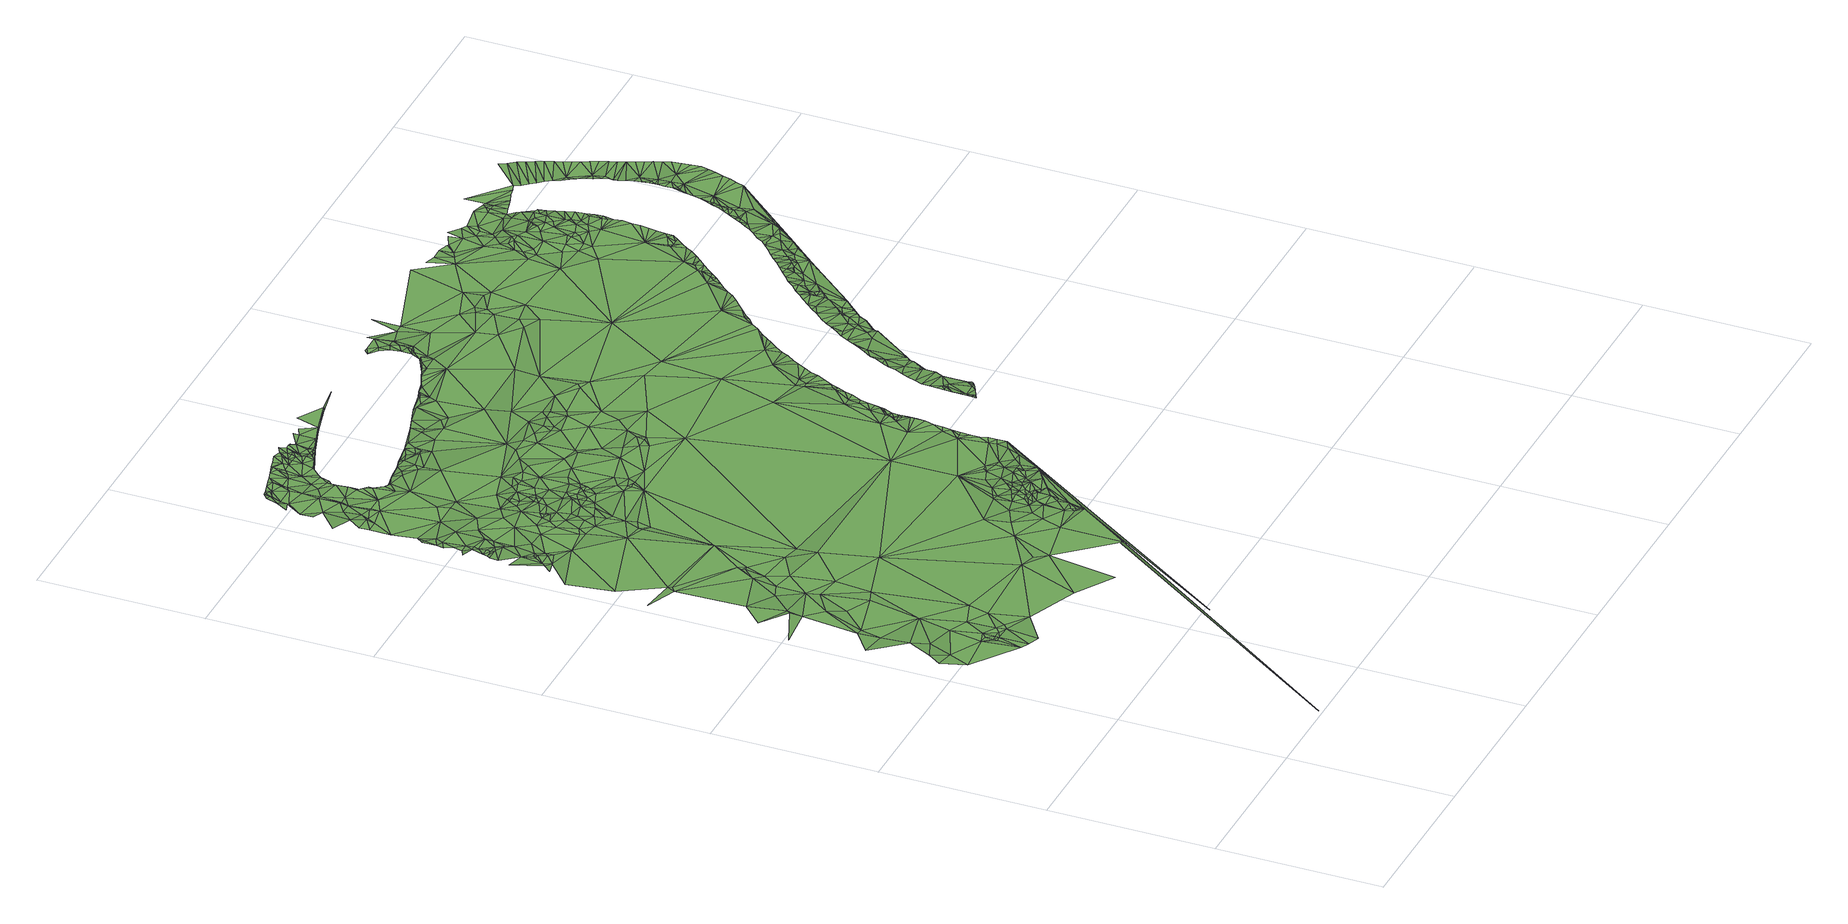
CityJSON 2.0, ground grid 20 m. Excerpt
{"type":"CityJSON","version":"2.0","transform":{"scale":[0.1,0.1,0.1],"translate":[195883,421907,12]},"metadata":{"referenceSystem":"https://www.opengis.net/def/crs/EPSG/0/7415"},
"CityObjects":{
"plantcover1":{"type":"PlantCover","attributes":{"3df_class":"Forest","bgt_fysiekvoorkomen":"groenvoorziening","bgt_status":"bestaand","identificatienamespace":"NL.IMGeo","begroeidterreindeeloptalud":"true","plus_fysiekvoorkomen":"gras- en kruidachtigen","relatievehoogteligging":0,"aantal_punten":0},"geometry":[{"type":"MultiSurface","lod":"1","boundaries":[[[0,1,2]],[[3,1,0]],[[4,0,2]],[[0,5,3]],[[6,3,5]],[[4,2,7]],[[8,9,6]],[[10,9,8]],[[11,5,0]],[[11,0,4]],[[12,4,7]],[[13,7,14]],[[15,10,8]],[[12,7,13]],[[16,4,12]],[[17,6,5]],[[18,4,16]],[[8,6,17]],[[13,16,12]],[[19,4,18]],[[18,16,20]],[[13,20,16]],[[19,11,4]],[[20,19,18]],[[21,13,14]],[[22,23,24]],[[14,25,21]],[[15,8,17]],[[13,26,20]],[[17,5,11]],[[20,26,19]],[[15,27,10]],[[13,21,26]],[[19,26,28]],[[19,29,11]],[[27,24,10]],[[26,21,28]],[[29,19,28]],[[30,22,31]],[[17,11,29]],[[28,21,32]],[[30,31,33]],[[34,21,25]],[[35,27,15]],[[22,24,31]],[[17,36,15]],[[21,34,32]],[[28,32,37]],[[37,29,28]],[[36,35,15]],[[17,29,38]],[[31,24,39]],[[32,34,37]],[[27,39,24]],[[31,40,33]],[[37,38,29]],[[41,27,35]],[[42,43,44]],[[40,31,39]],[[38,45,17]],[[41,35,36]],[[17,45,36]],[[41,39,27]],[[43,33,46]],[[33,40,46]],[[43,47,44]],[[48,40,39]],[[45,41,36]],[[46,40,48]],[[39,41,49]],[[50,51,52]],[[43,53,47]],[[45,49,41]],[[34,54,37]],[[48,39,55]],[[38,37,54]],[[46,53,43]],[[39,49,55]],[[56,46,48]],[[57,58,59]],[[56,48,55]],[[59,60,61]],[[52,44,62]],[[44,47,63]],[[50,58,51]],[[45,38,64]],[[58,60,59]],[[65,61,60]],[[66,54,34]],[[56,67,46]],[[60,68,65]],[[58,69,60]],[[70,71,72]],[[46,67,73]],[[60,74,68]],[[53,46,73]],[[72,71,75]],[[60,69,74]],[[67,56,76]],[[65,68,77]],[[64,49,45]],[[70,65,78]],[[68,74,77]],[[79,69,58]],[[80,81,75]],[[53,63,47]],[[71,70,78]],[[82,65,77]],[[73,67,76]],[[83,84,85]],[[80,75,71]],[[56,55,86]],[[76,53,73]],[[62,50,52]],[[74,82,77]],[[81,80,87]],[[69,88,74]],[[50,79,58]],[[89,84,81]],[[81,87,89]],[[55,49,90]],[[74,88,82]],[[79,88,69]],[[65,82,91]],[[76,56,86]],[[71,92,80]],[[84,93,85]],[[93,94,85]],[[65,91,78]],[[84,89,95]],[[80,92,87]],[[94,96,97]],[[50,88,79]],[[38,54,64]],[[92,71,78]],[[84,95,93]],[[92,89,87]],[[96,98,97]],[[96,94,93]],[[88,99,82]],[[100,101,98]],[[78,102,92]],[[78,91,102]],[[44,63,62]],[[53,76,63]],[[99,91,82]],[[95,89,103]],[[96,104,98]],[[89,92,103]],[[103,93,95]],[[104,100,98]],[[105,101,100]],[[92,102,106]],[[86,55,90]],[[102,91,106]],[[49,64,90]],[[104,105,100]],[[93,107,96]],[[92,106,103]],[[50,108,88]],[[63,76,86]],[[109,66,110]],[[107,104,96]],[[108,99,88]],[[93,103,107]],[[54,66,109]],[[99,111,91]],[[106,91,111]],[[103,106,112]],[[105,104,113]],[[114,108,50]],[[113,115,105]],[[86,90,116]],[[117,115,118]],[[103,112,107]],[[63,86,116]],[[119,114,50]],[[62,119,50]],[[120,117,121]],[[107,113,104]],[[108,111,99]],[[106,111,112]],[[120,121,122]],[[123,124,122]],[[121,117,118]],[[125,118,115]],[[112,126,107]],[[63,127,62]],[[54,109,128]],[[121,118,129]],[[114,130,108]],[[125,115,113]],[[119,131,114]],[[132,133,123]],[[122,121,134]],[[107,126,113]],[[135,111,108]],[[119,62,136]],[[114,131,130]],[[54,137,64]],[[135,108,130]],[[134,121,129]],[[138,123,122]],[[138,122,134]],[[111,139,112]],[[119,136,131]],[[127,63,140]],[[129,118,125]],[[127,141,62]],[[142,143,144]],[[139,126,112]],[[54,128,137]],[[134,129,145]],[[146,143,132]],[[130,147,135]],[[136,62,148]],[[131,149,130]],[[141,148,62]],[[131,136,150]],[[145,129,125]],[[132,123,151]],[[144,152,153]],[[154,111,135]],[[140,141,127]],[[149,147,130]],[[155,123,138]],[[156,138,134]],[[150,149,131]],[[143,157,144]],[[135,147,158]],[[153,152,159]],[[128,109,137]],[[160,113,126]],[[132,151,146]],[[144,157,152]],[[139,111,154]],[[156,134,145]],[[157,143,146]],[[140,161,141]],[[113,162,125]],[[163,159,152]],[[125,164,145]],[[161,148,141]],[[150,136,165]],[[155,138,156]],[[135,158,154]],[[166,163,152]],[[152,157,166]],[[164,156,145]],[[136,148,167]],[[149,150,168]],[[63,116,169]],[[123,155,151]],[[163,170,159]],[[162,113,160]],[[147,171,158]],[[172,147,149]],[[165,136,167]],[[173,126,139]],[[166,174,163]],[[150,165,168]],[[166,157,175]],[[170,163,174]],[[158,176,177]],[[147,172,171]],[[168,178,149]],[[176,158,171]],[[125,179,164]],[[154,158,177]],[[157,146,180]],[[155,156,181]],[[148,182,167]],[[174,166,175]],[[164,179,156]],[[154,173,139]],[[172,149,178]],[[176,183,177]],[[176,171,183]],[[146,151,184]],[[126,185,160]],[[170,174,175]],[[181,151,155]],[[140,63,169]],[[64,137,186]],[[173,185,126]],[[171,172,183]],[[181,156,187]],[[180,175,157]],[[146,184,180]],[[175,188,170]],[[151,181,189]],[[165,190,168]],[[167,182,191]],[[187,156,179]],[[167,191,165]],[[109,192,137]],[[109,193,192]],[[190,178,168]],[[154,194,173]],[[183,195,177]],[[196,154,177]],[[162,160,185]],[[189,181,187]],[[151,189,184]],[[197,125,162]],[[172,195,183]],[[179,125,197]],[[175,198,188]],[[154,199,194]],[[175,180,200]],[[190,165,191]],[[177,195,196]],[[178,201,172]],[[202,173,194]],[[140,169,161]],[[200,198,175]],[[199,154,196]],[[180,184,203]],[[189,204,184]],[[182,205,191]],[[188,198,206]],[[161,169,148]],[[197,162,185]],[[187,179,207]],[[200,180,203]],[[201,178,190]],[[202,208,173]],[[209,182,148]],[[210,202,194]],[[64,211,90]],[[212,195,172]],[[213,189,187]],[[210,194,199]],[[214,198,200]],[[215,185,173]],[[214,200,203]],[[116,90,211]],[[191,205,190]],[[184,216,203]],[[217,202,210]],[[198,218,206]],[[208,215,173]],[[201,212,172]],[[196,195,219]],[[204,216,184]],[[199,196,220]],[[214,218,198]],[[217,208,202]],[[213,204,189]],[[187,207,221]],[[222,207,179]],[[210,199,223]],[[197,224,179]],[[179,224,225]],[[226,190,205]],[[179,225,222]],[[203,227,214]],[[220,196,219]],[[213,187,221]],[[223,199,220]],[[190,228,201]],[[195,212,219]],[[226,228,190]],[[229,217,210]],[[205,182,209]],[[214,227,218]],[[137,230,186]],[[137,192,231]],[[229,208,217]],[[203,216,227]],[[232,233,234]],[[210,223,229]],[[221,207,235]],[[207,222,235]],[[220,236,223]],[[137,231,230]],[[236,220,219]],[[237,226,205]],[[204,238,216]],[[208,229,215]],[[221,235,239]],[[213,238,204]],[[240,235,222]],[[237,228,226]],[[222,225,240]],[[201,241,212]],[[241,201,228]],[[213,221,239]],[[227,242,218]],[[243,235,240]],[[225,243,240]],[[225,224,244]],[[223,236,229]],[[224,197,245]],[[246,237,205]],[[243,225,244]],[[247,213,239]],[[209,148,169]],[[193,248,192]],[[219,212,249]],[[250,212,241]],[[237,251,228]],[[247,238,213]],[[228,251,241]],[[244,224,245]],[[216,252,227]],[[236,219,249]],[[216,238,253]],[[227,254,242]],[[64,186,255]],[[243,244,256]],[[215,257,185]],[[247,258,238]],[[259,197,185]],[[229,260,215]],[[229,236,261]],[[250,241,251]],[[212,250,249]],[[216,253,252]],[[227,262,254]],[[246,263,237]],[[205,209,246]],[[238,258,253]],[[256,244,245]],[[251,237,263]],[[264,242,254]],[[252,262,227]],[[265,242,264]],[[236,249,261]],[[247,266,258]],[[245,197,267]],[[230,268,186]],[[248,269,233]],[[258,266,253]],[[229,261,270]],[[230,231,271]],[[250,251,272]],[[273,264,254]],[[260,229,270]],[[273,254,262]],[[274,252,253]],[[192,275,231]],[[273,262,252]],[[251,263,272]],[[276,256,245]],[[263,246,277]],[[274,253,266]],[[230,271,268]],[[278,265,264]],[[250,279,249]],[[257,215,260]],[[273,278,264]],[[280,272,263]],[[250,272,279]],[[280,263,277]],[[281,273,252]],[[185,257,259]],[[282,246,209]],[[246,282,277]],[[283,252,274]],[[245,267,276]],[[265,278,284]],[[270,261,285]],[[192,286,275]],[[287,274,266]],[[267,197,288]],[[286,192,248]],[[249,289,261]],[[270,290,260]],[[281,278,273]],[[291,272,280]],[[231,292,271]],[[291,280,277]],[[293,209,169]],[[268,294,186]],[[283,274,287]],[[295,281,252]],[[279,272,291]],[[282,209,296]],[[259,288,197]],[[290,270,285]],[[296,209,293]],[[284,278,297]],[[295,252,283]],[[261,289,285]],[[279,289,249]],[[298,256,276]],[[169,116,299]],[[260,290,257]],[[231,275,292]],[[271,300,268]],[[278,281,301]],[[302,293,169]],[[303,276,267]],[[278,301,297]],[[296,293,302]],[[277,282,304]],[[302,169,305]],[[277,304,291]],[[279,291,306]],[[271,292,300]],[[281,307,301]],[[275,286,308]],[[305,296,302]],[[309,307,281]],[[295,309,281]],[[310,282,296]],[[311,290,285]],[[312,283,287]],[[267,288,303]],[[289,279,306]],[[268,300,313]],[[314,286,248]],[[286,315,308]],[[301,316,297]],[[276,303,298]],[[315,286,314]],[[257,290,311]],[[285,289,311]],[[312,295,283]],[[268,313,294]],[[275,308,317]],[[307,316,301]],[[296,305,310]],[[318,292,275]],[[304,282,310]],[[317,314,248]],[[211,64,255]],[[317,308,315]],[[319,307,309]],[[309,295,319]],[[317,315,314]],[[305,169,320]],[[300,292,321]],[[275,322,318]],[[323,316,307]],[[303,288,324]],[[288,259,325]],[[322,275,317]],[[291,326,306]],[[292,318,321]],[[327,307,319]],[[312,328,295]],[[303,324,298]],[[300,321,329]],[[300,330,313]],[[295,331,319]],[[323,307,327]],[[304,326,291]],[[295,328,331]],[[300,329,332]],[[288,325,324]],[[326,289,306]],[[300,332,330]],[[255,186,294]],[[333,311,289]],[[334,316,323]],[[294,313,335]],[[312,336,328]],[[312,287,337]],[[310,305,320]],[[338,327,319]],[[319,331,338]],[[321,318,339]],[[323,327,338]],[[313,330,340]],[[341,322,317]],[[257,311,342]],[[318,322,339]],[[343,313,340]],[[298,324,344]],[[345,329,321]],[[313,343,335]],[[331,328,346]],[[294,335,347]],[[348,330,332]],[[345,332,329]],[[336,346,328]],[[331,349,338]],[[344,350,298]],[[340,330,348]],[[334,323,351]],[[351,323,338]],[[331,346,349]],[[339,322,341]],[[348,332,345]],[[325,259,352]],[[336,312,337]],[[321,339,353]],[[338,349,351]],[[325,354,324]],[[353,345,321]],[[299,116,211]],[[344,355,350]],[[343,340,356]],[[356,340,348]],[[333,342,311]],[[289,357,333]],[[336,358,346]],[[359,335,343]],[[341,317,360]],[[346,361,349]],[[326,357,289]],[[362,304,310]],[[335,363,347]],[[259,257,364]],[[324,354,344]],[[365,348,345]],[[349,366,351]],[[359,343,356]],[[367,356,348]],[[368,317,248]],[[369,353,339]],[[367,348,365]],[[363,335,359]],[[361,346,358]],[[358,336,337]],[[350,370,298]],[[339,341,360]],[[344,371,355]],[[372,345,353]],[[294,347,255]],[[326,304,362]],[[361,373,349]],[[365,345,372]],[[349,373,366]],[[320,362,310]],[[374,257,342]],[[369,372,353]],[[358,375,361]],[[325,352,354]],[[355,370,350]],[[369,339,360]],[[356,376,359]],[[377,356,367]],[[375,373,361]],[[344,378,371]],[[344,354,378]],[[379,366,373]],[[376,356,377]],[[358,380,375]],[[372,369,381]],[[380,358,337]],[[357,342,333]],[[359,382,363]],[[347,363,255]],[[383,367,365]],[[369,360,381]],[[383,365,372]],[[376,382,359]],[[371,384,355]],[[169,299,320]],[[377,367,383]],[[383,372,381]],[[259,364,352]],[[377,385,376]],[[368,360,317]],[[354,386,378]],[[380,387,375]],[[257,374,364]],[[326,388,357]],[[375,387,373]],[[387,380,337]],[[384,370,355]],[[376,385,382]],[[378,384,371]],[[354,352,386]],[[381,360,389]],[[388,326,362]],[[382,390,363]],[[391,377,383]],[[391,385,377]],[[378,386,392]],[[381,389,383]],[[363,393,255]],[[393,363,390]],[[386,352,392]],[[378,392,384]],[[391,394,385]],[[385,390,382]],[[395,368,248]],[[391,383,396]],[[397,373,387]],[[396,383,389]],[[398,373,397]],[[392,370,384]],[[357,399,342]],[[362,320,400]],[[391,401,394]],[[391,396,401]],[[394,402,385]],[[357,388,403]],[[392,404,370]],[[352,405,392]],[[389,360,368]],[[387,337,406]],[[402,390,385]],[[374,342,399]],[[402,394,401]],[[407,255,393]],[[390,407,393]],[[396,389,368]],[[408,388,362]],[[392,405,404]],[[357,403,399]],[[364,405,352]],[[401,396,368]],[[320,409,400]],[[388,408,403]],[[410,406,337]],[[397,387,406]],[[402,401,411]],[[408,362,412]],[[411,401,413]],[[407,414,255]],[[402,415,390]],[[364,374,416]],[[413,401,368]],[[390,415,407]],[[412,362,400]],[[402,411,417]],[[395,248,233]],[[418,370,404]],[[416,374,399]],[[419,397,406]],[[420,255,414]],[[320,299,409]],[[421,404,405]],[[417,411,413]],[[417,415,402]],[[395,413,368]],[[407,420,414]],[[422,417,413]],[[422,413,395]],[[415,423,407]],[[423,420,407]],[[424,405,364]],[[417,422,425]],[[417,425,415]],[[426,404,421]],[[425,422,395]],[[399,403,427]],[[424,421,405]],[[399,428,416]],[[403,408,429]],[[418,404,426]],[[430,412,400]],[[423,415,431]],[[431,420,423]],[[432,400,409]],[[433,408,412]],[[415,425,434]],[[364,416,435]],[[431,415,434]],[[436,425,395]],[[420,437,255]],[[438,421,424]],[[428,399,439]],[[211,255,437]],[[438,426,421]],[[432,430,400]],[[440,432,409]],[[441,406,410]],[[439,399,427]],[[427,403,429]],[[430,433,412]],[[409,299,440]],[[436,434,425]],[[428,435,416]],[[440,430,432]],[[442,406,443]],[[429,408,433]],[[444,426,438]],[[444,418,426]],[[438,424,445]],[[431,446,420]],[[428,439,447]],[[448,424,364]],[[431,434,449]],[[440,433,430]],[[439,427,450]],[[444,438,445]],[[436,395,233]],[[447,439,450]],[[441,443,406]],[[447,435,428]],[[434,436,449]],[[445,424,451]],[[452,364,435]],[[431,449,453]],[[454,418,444]],[[420,446,437]],[[427,455,450]],[[452,448,364]],[[450,456,447]],[[431,453,446]],[[429,455,427]],[[424,448,451]],[[449,436,233]],[[456,435,447]],[[457,444,445]],[[458,440,299]],[[459,429,433]],[[437,460,211]],[[457,445,451]],[[458,433,440]],[[211,460,461]],[[462,299,211]],[[453,449,233]],[[455,456,450]],[[461,463,211]],[[454,444,457]],[[453,233,464]],[[453,464,446]],[[456,465,435]],[[466,429,459]],[[464,467,446]],[[429,466,455]],[[465,452,435]],[[458,459,433]],[[446,467,468]],[[437,446,468]],[[456,455,469]],[[470,443,441]],[[471,457,451]],[[469,465,456]],[[448,471,451]],[[472,437,468]],[[473,437,472]],[[455,474,469]],[[454,457,475]],[[476,437,473]],[[477,473,472]],[[211,463,462]],[[437,476,460]],[[466,474,455]],[[477,476,473]],[[471,475,457]],[[466,459,458]],[[454,475,478]],[[479,461,460]],[[480,460,476]],[[460,480,479]],[[478,481,454]],[[479,482,461]],[[483,452,465]],[[471,484,475]],[[483,465,469]],[[463,461,485]],[[474,483,469]],[[482,486,461]],[[484,478,475]],[[486,487,461]],[[461,487,485]],[[488,478,484]],[[488,481,478]],[[482,489,486]],[[489,487,486]],[[490,458,299]],[[485,491,463]],[[466,492,474]],[[493,485,487]],[[494,488,484]],[[489,495,487]],[[494,481,488]],[[496,485,493]],[[493,487,495]],[[485,496,497]],[[498,463,491]],[[491,485,497]],[[452,499,448]],[[496,493,500]],[[500,493,495]],[[494,484,501]],[[497,496,500]],[[502,463,498]],[[448,503,471]],[[491,497,504]],[[483,474,492]],[[505,498,491]],[[481,494,506]],[[504,497,500]],[[490,299,462]],[[491,504,505]],[[507,452,483]],[[502,508,463]],[[484,471,503]],[[509,498,505]],[[510,466,458]],[[508,462,463]],[[494,501,506]],[[498,509,502]],[[505,504,511]],[[509,505,511]],[[492,466,512]],[[513,502,509]],[[513,509,511]],[[501,514,506]],[[501,484,503]],[[515,508,502]],[[516,502,513]],[[515,502,516]],[[483,492,517]],[[452,507,499]],[[514,518,506]],[[515,519,508]],[[499,503,448]],[[512,466,510]],[[520,515,516]],[[501,503,514]],[[483,517,507]],[[519,515,520]],[[521,462,508]],[[518,522,506]],[[517,492,512]],[[523,508,519]],[[519,520,524]],[[503,518,514]],[[510,458,490]],[[525,519,524]],[[517,512,507]],[[521,508,523]],[[519,525,523]],[[526,522,518]],[[521,527,462]],[[503,526,518]],[[527,490,462]],[[526,528,522]],[[525,529,523]],[[530,531,532]],[[533,530,534]],[[532,531,535]],[[534,530,532]],[[536,523,529]],[[521,523,536]],[[537,522,528]],[[537,528,526]],[[533,534,538]],[[539,533,538]],[[538,534,532]],[[536,529,540]],[[503,541,526]],[[538,532,535]],[[521,536,540]],[[527,521,542]],[[542,521,540]],[[526,541,537]],[[543,544,539]],[[538,535,545]],[[546,522,537]],[[542,547,527]],[[538,548,539]],[[542,540,549]],[[550,551,544]],[[539,548,543]],[[550,544,543]],[[512,510,552]],[[553,538,545]],[[554,551,550]],[[555,547,542]],[[556,537,541]],[[555,542,549]],[[548,550,543]],[[538,557,548]],[[553,557,538]],[[558,554,550]],[[546,537,556]],[[548,558,550]],[[490,552,510]],[[559,556,541]],[[527,560,490]],[[557,558,548]],[[561,553,545]],[[546,556,559]],[[527,547,560]],[[562,547,555]],[[546,559,563]],[[564,565,566]],[[567,557,553]],[[554,558,568]],[[569,554,568]],[[561,567,553]],[[546,563,570]],[[499,571,503]],[[562,572,547]],[[568,558,557]],[[565,564,573]],[[563,559,574]],[[567,561,575]],[[576,573,564]],[[570,563,577]],[[507,578,499]],[[579,541,503]],[[575,561,580]],[[581,582,569]],[[583,507,512]],[[568,557,567]],[[547,572,584]],[[570,577,585]],[[570,585,586]],[[563,574,577]],[[587,573,576]],[[567,575,580]],[[587,588,573]],[[584,560,547]],[[586,588,587]],[[573,589,565]],[[577,574,585]],[[586,585,590]],[[586,590,588]],[[591,582,592]],[[581,569,568]],[[585,574,590]],[[588,589,573]],[[567,580,593]],[[541,579,559]],[[590,594,588]],[[568,567,593]],[[592,595,591]],[[596,552,490]],[[590,574,597]],[[592,582,581]],[[594,589,588]],[[490,560,596]],[[598,574,559]],[[595,599,600]],[[590,597,594]],[[581,568,593]],[[583,512,552]],[[597,589,594]],[[601,560,584]],[[595,592,599]],[[602,600,599]],[[603,581,593]],[[571,579,503]],[[603,592,581]],[[598,597,574]],[[601,604,560]],[[597,605,589]],[[602,599,606]],[[606,607,602]],[[579,598,559]],[[499,578,571]],[[605,608,589]],[[609,599,592]],[[609,592,603]],[[560,604,610]],[[606,611,607]],[[606,599,612]],[[560,610,596]],[[599,609,612]],[[605,597,598]],[[613,609,603]],[[578,507,614]],[[615,611,606]],[[613,612,609]],[[606,612,616]],[[613,616,612]],[[507,583,614]],[[617,615,606]],[[598,618,605]],[[596,610,619]],[[616,617,606]],[[596,620,552]],[[621,615,617]],[[622,596,619]],[[605,618,623]],[[621,617,624]],[[579,625,598]],[[622,626,596]],[[624,617,627]],[[625,618,598]],[[628,579,571]],[[629,617,616]],[[616,613,630]],[[578,631,571]],[[596,626,632]],[[620,633,552]],[[627,617,629]],[[571,631,628]],[[596,632,620]],[[629,634,627]],[[552,635,583]],[[636,625,579]],[[628,636,579]],[[629,616,637]],[[578,614,631]],[[552,633,635]],[[630,637,616]],[[629,638,634]],[[634,639,640]],[[640,641,642]],[[639,634,638]],[[625,643,618]],[[614,644,631]],[[636,645,625]],[[636,628,646]],[[639,641,640]],[[638,629,637]],[[628,631,644]],[[641,647,642]],[[644,614,583]],[[646,645,636]],[[638,637,648]],[[630,648,637]],[[628,644,646]],[[649,647,641]],[[639,649,641]],[[648,650,638]],[[638,650,639]],[[649,651,647]],[[633,652,653]],[[654,648,630]],[[645,643,625]],[[639,650,649]],[[646,655,645]],[[654,650,648]],[[633,653,635]],[[652,656,653]],[[657,646,644]],[[658,651,649]],[[650,659,649]],[[658,660,651]],[[661,654,630]],[[653,656,662]],[[654,663,650]],[[657,655,646]],[[645,655,643]],[[649,659,658]],[[643,664,618]],[[663,659,650]],[[653,662,635]],[[665,660,658]],[[661,663,654]],[[663,666,659]],[[635,662,667]],[[659,668,658]],[[666,668,659]],[[644,583,669]],[[658,670,665]],[[671,583,635]],[[672,673,665]],[[661,666,663]],[[655,657,643]],[[670,672,665]],[[668,670,658]],[[635,667,674]],[[666,675,668]],[[661,675,666]],[[672,676,673]],[[675,677,668]],[[668,677,670]],[[678,675,661]],[[635,674,679]],[[675,678,677]],[[680,672,670]],[[681,678,661]],[[657,644,669]],[[672,682,676]],[[683,635,679]],[[680,670,677]],[[678,681,677]],[[684,676,685]],[[680,682,672]],[[686,643,657]],[[677,681,680]],[[685,676,682]],[[635,683,671]],[[684,685,687]],[[583,671,688]],[[682,689,685]],[[687,685,690]],[[691,680,681]],[[690,685,689]],[[680,691,682]],[[690,692,687]],[[689,682,691]],[[686,664,643]],[[583,693,669]],[[690,689,694]],[[690,695,692]],[[696,694,689]],[[690,694,695]],[[696,689,691]],[[697,671,683]],[[583,688,698]],[[694,696,695]],[[699,692,695]],[[691,681,700]],[[583,698,693]],[[699,701,692]],[[671,697,702]],[[661,703,681]],[[704,686,657]],[[657,669,704]],[[700,695,696]],[[705,699,695]],[[696,691,700]],[[671,702,706]],[[707,701,699]],[[700,705,695]],[[706,702,708]],[[709,671,706]],[[709,706,708]],[[699,705,710]],[[710,707,699]],[[700,710,705]],[[709,708,711]],[[671,709,712]],[[713,707,710]],[[714,715,686]],[[703,700,681]],[[711,712,709]],[[712,688,671]],[[716,714,686]],[[700,717,710]],[[713,710,718]],[[711,719,712]],[[718,720,713]],[[718,710,717]],[[716,721,714]],[[669,722,704]],[[719,723,712]],[[723,688,712]],[[724,716,686]],[[704,725,686]],[[720,718,726]],[[727,721,716]],[[723,728,688]],[[729,720,726]],[[722,669,730]],[[700,703,717]],[[718,717,731]],[[728,698,688]],[[718,732,726]],[[669,693,733]],[[727,716,724]],[[734,728,723]],[[686,725,724]],[[718,731,732]],[[727,735,721]],[[733,730,669]],[[722,736,704]],[[731,726,732]],[[737,698,728]],[[734,737,728]],[[726,738,729]],[[704,736,725]],[[717,739,731]],[[727,740,735]],[[726,731,738]],[[722,741,736]],[[729,738,742]],[[737,743,698]],[[734,743,737]],[[703,739,717]],[[727,744,740]],[[745,741,722]],[[731,739,738]],[[730,745,722]],[[727,724,744]],[[741,746,736]],[[725,736,746]],[[742,738,747]],[[698,743,748]],[[733,749,730]],[[733,693,750]],[[725,751,724]],[[739,747,738]],[[742,747,752]],[[725,753,751]],[[746,753,725]],[[698,754,693]],[[749,745,730]],[[744,755,740]],[[756,747,739]],[[698,748,757]],[[756,739,703]],[[746,741,758]],[[758,741,745]],[[747,759,752]],[[749,733,760]],[[756,759,747]],[[753,761,751]],[[746,761,753]],[[751,762,724]],[[757,763,698]],[[752,759,764]],[[754,750,693]],[[765,744,724]],[[733,750,760]],[[749,766,745]],[[703,767,756]],[[746,758,761]],[[756,767,759]],[[763,754,698]],[[751,761,762]],[[724,762,765]],[[749,760,768]],[[749,768,766]],[[759,769,764]],[[770,758,745]],[[759,767,769]],[[771,745,766]],[[703,772,767]],[[758,773,761]],[[769,774,764]],[[775,744,776]],[[770,745,771]],[[776,744,765]],[[761,773,762]],[[777,703,661]],[[757,778,763]],[[779,768,760]],[[762,780,765]],[[770,773,758]],[[769,767,781]],[[760,750,782]],[[754,763,783]],[[768,784,766]],[[762,773,780]],[[783,763,785]],[[785,763,778]],[[786,774,769]],[[767,772,781]],[[787,765,780]],[[768,779,784]],[[703,788,772]],[[789,770,771]],[[790,765,787]],[[791,771,766]],[[765,790,776]],[[782,779,760]],[[792,785,778]],[[766,784,791]],[[754,793,750]],[[754,783,794]],[[785,794,783]],[[795,770,789]],[[796,787,780]],[[797,785,792]],[[781,798,769]],[[781,772,788]],[[789,771,799]],[[795,800,770]],[[794,785,797]],[[770,801,773]],[[798,786,769]],[[782,784,779]],[[790,787,796]],[[791,799,771]],[[793,782,750]],[[795,789,800]],[[773,802,780]],[[803,797,792]],[[794,804,754]],[[800,801,770]],[[797,803,794]],[[800,789,799]],[[784,805,791]],[[798,781,788]],[[802,796,780]],[[806,807,786]],[[782,805,784]],[[786,798,806]],[[803,804,794]],[[808,773,801]],[[799,791,809]],[[804,810,754]],[[811,800,799]],[[806,812,807]],[[773,808,802]],[[811,801,800]],[[790,796,813]],[[814,754,810]],[[791,805,815]],[[754,816,793]],[[805,782,817]],[[818,809,791]],[[793,817,782]],[[798,788,819]],[[820,799,809]],[[821,754,814]],[[820,811,799]],[[818,791,815]],[[806,822,812]],[[798,819,806]],[[754,821,816]],[[801,811,823]],[[802,824,796]],[[815,805,825]],[[817,826,805]],[[820,809,818]],[[827,808,801]],[[825,805,826]],[[793,828,817]],[[820,823,811]],[[813,796,824]],[[788,829,819]],[[825,818,815]],[[808,830,802]],[[827,801,823]],[[819,829,806]],[[822,806,831]],[[793,816,832]],[[823,820,833]],[[793,834,828]],[[835,830,808]],[[836,826,817]],[[835,808,827]],[[830,824,802]],[[829,788,837]],[[838,820,818]],[[832,839,793]],[[839,834,793]],[[828,836,817]],[[825,840,818]],[[822,831,841]],[[833,820,842]],[[806,829,831]],[[826,843,825]],[[844,827,823]],[[845,823,833]],[[777,788,703]],[[846,824,830]],[[835,827,844]],[[847,777,661]],[[823,848,844]],[[824,849,813]],[[848,823,845]],[[820,838,842]],[[850,826,836]],[[851,841,852]],[[834,853,828]],[[838,818,840]],[[854,836,828]],[[845,833,842]],[[846,849,824]],[[830,855,846]],[[843,840,825]],[[839,853,834]],[[850,843,826]],[[828,853,854]],[[841,831,852]],[[848,845,842]],[[849,856,813]],[[850,836,854]],[[851,852,857]],[[829,837,831]],[[858,849,846]],[[858,846,855]],[[856,849,858]],[[852,859,857]],[[855,860,858]],[[861,857,859]],[[862,856,858]],[[852,831,863]],[[859,864,861]],[[852,863,859]],[[865,862,858]],[[837,866,831]],[[860,865,858]],[[867,861,864]],[[777,837,788]],[[864,859,863]],[[831,866,863]],[[868,867,864]],[[869,862,865]],[[870,867,871]],[[863,868,864]],[[872,862,873]],[[868,871,867]],[[871,874,870]],[[873,862,869]],[[875,871,868]],[[876,868,863]],[[870,874,877]],[[875,874,871]],[[866,876,863]],[[876,875,868]],[[874,878,877]],[[874,879,878]],[[880,872,873]],[[837,777,866]],[[881,875,876]],[[875,881,874]],[[882,878,883]],[[878,879,883]],[[874,881,879]],[[884,882,883]],[[881,883,879]],[[881,884,883]],[[876,866,777]],[[885,884,881]],[[876,777,881]],[[886,885,881]],[[887,888,889]],[[886,889,885]],[[890,888,887]],[[886,887,889]],[[891,890,887]],[[880,892,893]],[[891,887,886]],[[894,895,896]],[[897,890,898]],[[892,899,900]],[[901,881,777]],[[902,903,904]],[[894,896,905]],[[890,891,898]],[[903,897,898]],[[906,902,907]],[[904,907,902]],[[908,894,905]],[[899,909,910]],[[911,886,881]],[[886,898,891]],[[901,912,881]],[[913,904,903]],[[914,915,916]],[[917,916,918]],[[919,920,908]],[[909,921,922]],[[906,923,924]],[[925,920,919]],[[913,907,904]],[[898,913,903]],[[916,915,918]],[[924,923,926]],[[906,907,923]],[[917,920,925]],[[920,894,908]],[[921,895,927]],[[912,911,881]],[[917,918,920]],[[907,913,923]],[[893,928,880]],[[886,929,898]],[[895,894,930]],[[893,892,900]],[[929,913,898]],[[899,910,900]],[[926,931,914]],[[914,931,915]],[[910,909,922]],[[918,915,932]],[[894,920,933]],[[934,886,911]],[[931,926,923]],[[927,922,921]],[[886,935,929]],[[920,918,936]],[[927,895,930]],[[935,886,934]],[[913,937,923]],[[938,930,894]],[[939,938,894]],[[939,894,933]],[[940,913,929]],[[920,941,933]],[[931,932,915]],[[918,932,936]],[[942,941,920]],[[942,920,936]],[[931,923,943]],[[935,944,929]],[[923,945,943]],[[937,945,923]],[[940,937,913]],[[946,929,944]],[[946,947,929]],[[947,948,929]],[[929,948,940]]]}]}
},
"vertices":[
[42,417,12],[22,422,11],[32,392,11],[32,437,12],[82,397,11],[57,447,10],[47,467,12],[87,352,11],[47,502,10],[17,507,10],[42,527,12],[87,437,12],[92,382,10],[97,382,11],[97,347,11],[52,527,10],[92,387,10],[97,477,12],[92,397,10],[97,402,11],[97,387,11],[117,382,10],[52,612,12],[2,592,11],[52,597,11],[112,342,11],[107,387,10],[72,577,11],[112,392,12],[112,427,11],[22,637,10],[57,617,10],[122,387,11],[47,662,11],[147,367,12],[82,557,10],[112,542,10],[137,412,11],[142,437,12],[97,612,11],[82,642,9],[102,597,10],[7,762,11],[47,747,9],[52,757,9],[127,547,11],[102,677,11],[52,752,10],[97,647,11],[132,592,11],[77,882,11],[12,862,10],[22,807,9],[117,702,10],[242,417,11],[122,642,11],[112,667,10],[27,887,12],[47,892,9],[37,897,11],[42,902,10],[22,933,12],[127,837,9],[147,742,11],[197,567,10],[42,927,12],[212,342,11],[117,692,10],[47,912,11],[57,902,11],[27,948,11],[42,958,12],[27,958,12],[117,697,9],[52,912,12],[32,963,10],[122,692,10],[52,917,10],[52,953,12],[62,897,10],[42,963,10],[32,968,11],[57,917,10],[22,988,11],[37,983,11],[32,993,9],[157,662,10],[42,968,11],[62,907,10],[42,978,10],[177,632,12],[62,943,10],[52,963,10],[42,993,10],[32,1003,11],[42,983,11],[37,1018,11],[27,1013,11],[32,1023,9],[72,927,11],[32,1038,11],[27,1038,12],[57,953,11],[62,978,11],[42,1028,10],[37,1048,9],[62,968,10],[62,1013,11],[97,927,9],[272,397,11],[257,312,12],[97,958,10],[77,993,10],[77,1038,9],[112,887,10],[32,1078,9],[177,657,10],[32,1103,9],[47,1103,9],[117,882,9],[27,1113,12],[47,1113,11],[37,1128,13],[42,1163,11],[12,1138,14],[72,1108,9],[97,1003,11],[147,827,11],[262,412,10],[52,1113,9],[117,917,9],[122,892,10],[27,1183,12],[27,1168,13],[57,1123,9],[112,938,9],[132,877,11],[292,447,12],[52,1143,11],[112,978,9],[157,822,9],[147,832,11],[22,1198,17],[37,1203,15],[32,1213,16],[67,1118,11],[42,1203,12],[122,927,11],[157,852,10],[132,912,10],[137,892,12],[67,1178,11],[37,1223,20],[27,1223,23],[127,963,12],[67,1153,11],[67,1143,10],[42,1213,12],[127,938,10],[36,1230,21],[107,1038,10],[157,837,12],[102,1053,10],[37,1228,22],[72,1118,9],[152,887,10],[42,1223,16],[152,872,11],[142,902,12],[222,857,10],[45,1232,20],[137,933,10],[142,927,11],[127,988,9],[47,1228,19],[52,1228,16],[132,938,11],[132,943,12],[147,912,10],[92,1118,9],[67,1213,12],[72,1153,9],[157,867,12],[137,938,10],[67,1198,12],[122,1038,9],[312,492,10],[82,1153,9],[55,1235,19],[72,1178,10],[162,907,12],[167,892,11],[327,407,12],[327,332,12],[137,973,11],[152,943,10],[152,953,11],[122,1093,9],[67,1233,18],[152,958,12],[67,1223,15],[172,922,12],[142,983,11],[72,1218,12],[87,1188,9],[177,897,10],[65,1238,18],[102,1148,9],[147,988,10],[212,877,10],[147,973,11],[382,632,10],[172,933,10],[102,1173,9],[72,1223,13],[152,1003,9],[92,1198,9],[147,983,12],[74,1240,18],[162,953,11],[157,958,13],[102,1158,10],[107,1143,9],[157,968,12],[117,1108,8],[112,1133,9],[177,907,11],[87,1223,14],[177,917,10],[162,983,12],[317,462,11],[337,432,11],[463,528,7],[463,528,14],[101,4,7],[108,1147,6],[167,963,10],[182,907,12],[102,1183,9],[104,1163,6],[112,1138,9],[177,927,11],[84,1243,18],[115,1132,6],[122,1123,8],[127,1118,9],[192,902,12],[106,1179,6],[372,397,12],[182,953,10],[182,933,12],[187,922,10],[102,1213,10],[107,1193,11],[92,1238,18],[382,552,11],[127,1121,6],[187,1013,9],[107,1183,9],[172,1078,10],[172,993,10],[177,968,12],[97,1228,12],[192,917,12],[92,1243,20],[94,1246,19],[112,1194,6],[147,1113,10],[337,472,12],[227,187,19],[177,988,12],[342,447,12],[197,922,12],[102,1233,13],[112,1198,10],[362,417,11],[142,1123,9],[202,912,10],[107,1238,18],[202,938,10],[202,917,12],[112,1233,14],[217,887,12],[122,1208,10],[103,1248,19],[187,988,10],[367,407,10],[123,1207,6],[167,1103,8],[202,973,10],[187,998,12],[207,927,10],[362,442,12],[222,872,11],[352,497,12],[127,1223,10],[222,877,11],[113,1251,20],[166,1127,6],[337,857,10],[357,457,11],[117,1243,20],[227,872,12],[157,1118,8],[232,897,11],[232,872,11],[212,943,11],[122,1238,14],[367,412,12],[122,1233,14],[237,882,10],[202,993,12],[137,1213,11],[357,477,11],[372,402,12],[372,407,10],[122,1248,21],[377,417,12],[367,442,10],[132,1233,13],[257,872,10],[367,452,12],[377,432,11],[132,1243,15],[172,1108,10],[172,1098,9],[232,948,10],[132,1238,15],[137,1223,13],[367,457,10],[367,467,11],[137,1228,12],[367,462,12],[217,993,11],[132,1253,20],[362,497,10],[142,1218,12],[161,1222,6],[137,1238,15],[382,442,13],[367,477,14],[382,432,11],[227,1008,10],[367,482,13],[177,1123,9],[377,462,12],[147,1223,11],[362,502,10],[372,467,13],[142,1233,11],[172,1128,8],[142,1248,15],[207,1103,8],[382,457,13],[197,1113,9],[177,1128,8],[377,477,13],[247,963,10],[157,1223,10],[377,487,12],[397,452,12],[152,1228,12],[272,907,10],[372,507,12],[252,1033,9],[382,467,11],[147,1248,16],[382,472,13],[422,472,14],[387,457,10],[204,1134,6],[192,1128,6],[387,462,12],[157,1243,12],[242,1018,11],[157,1228,10],[382,487,13],[387,477,14],[197,1118,7],[152,1248,14],[162,1223,10],[392,457,10],[387,497,12],[397,472,14],[202,1133,7],[392,492,11],[202,1113,9],[177,1228,11],[262,953,12],[407,462,15],[397,507,10],[397,482,11],[207,1123,8],[387,522,10],[397,487,12],[427,477,14],[402,477,12],[177,1248,11],[172,1253,15],[267,1003,9],[302,897,11],[407,482,11],[407,497,14],[267,958,10],[212,1133,9],[227,1108,10],[199,1235,11],[402,527,11],[282,933,10],[307,887,10],[199,1235,6],[412,492,15],[292,912,11],[417,487,13],[407,532,10],[417,512,11],[262,1018,11],[417,497,14],[243,1144,6],[187,1253,12],[412,532,11],[237,1128,9],[422,492,11],[417,522,12],[252,1108,10],[427,497,12],[242,1143,8],[297,988,11],[282,1013,10],[317,963,10],[317,907,12],[427,522,10],[317,897,10],[327,922,10],[437,507,11],[302,1028,9],[447,507,11],[452,582,11],[247,1128,7],[292,998,11],[322,897,10],[239,1245,6],[207,1263,12],[239,1245,11],[257,1148,8],[267,1118,10],[457,547,11],[297,1008,12],[307,1083,9],[452,522,13],[302,998,10],[277,1113,8],[312,1053,11],[457,537,12],[280,1156,6],[327,993,11],[317,1013,10],[282,1153,9],[372,917,10],[342,938,11],[457,602,12],[442,637,11],[442,797,10],[447,672,11],[462,539,14],[327,1023,9],[352,963,10],[462,550,14],[461,560,13],[327,1013,11],[279,1253,6],[302,1138,9],[461,571,13],[457,582,12],[337,998,9],[292,1153,7],[461,593,14],[460,582,14],[302,1158,9],[462,615,15],[462,604,14],[306,1161,6],[463,625,16],[362,1023,9],[307,1148,8],[457,657,11],[462,637,17],[462,642,17],[307,1158,9],[464,636,16],[462,867,11],[462,667,13],[387,1003,10],[462,652,15],[312,1163,9],[466,647,15],[462,657,14],[462,662,12],[462,672,13],[392,1083,11],[468,658,13],[322,1163,9],[467,692,11],[367,1153,9],[470,668,12],[467,672,11],[331,1168,6],[392,1053,9],[467,722,11],[472,682,14],[437,948,10],[473,679,13],[402,998,10],[475,690,13],[332,1168,9],[472,707,13],[478,700,12],[392,1008,11],[342,1173,9],[477,722,11],[481,710,12],[482,777,12],[355,1178,6],[487,742,13],[485,721,13],[488,731,13],[357,1173,10],[482,787,11],[357,1178,10],[492,741,13],[529,601,16],[528,592,16],[537,597,12],[529,611,16],[532,607,16],[538,597,13],[492,747,12],[367,1183,10],[537,607,12],[529,621,16],[496,751,13],[377,1173,11],[487,777,13],[537,632,15],[531,631,15],[548,602,12],[378,1190,6],[492,787,13],[542,632,13],[501,761,13],[537,637,15],[532,640,15],[472,943,9],[552,607,13],[534,650,14],[505,771,14],[377,1188,10],[547,632,13],[542,637,12],[382,1183,9],[512,827,10],[557,607,12],[510,781,13],[382,1198,10],[365,1246,6],[367,1248,11],[362,1248,12],[562,617,11],[562,647,11],[536,660,13],[384,1202,6],[452,1128,9],[515,790,13],[375,1238,11],[392,1203,11],[562,612,12],[375,1238,6],[387,1203,10],[477,1108,9],[447,1153,9],[567,612,8],[567,657,11],[539,669,13],[522,1023,10],[520,800,13],[387,1208,11],[385,1214,6],[382,1227,6],[382,1227,12],[387,1248,12],[387,1218,12],[541,679,14],[567,672,11],[566,650,8],[392,1228,11],[545,688,14],[537,847,10],[397,1228,9],[427,1198,9],[562,692,12],[548,697,15],[526,809,12],[552,706,14],[570,669,8],[532,818,13],[417,1233,8],[567,717,12],[556,715,14],[392,1258,9],[577,687,11],[538,827,11],[561,725,14],[577,692,11],[579,690,8],[497,1098,10],[565,734,13],[582,697,11],[577,742,12],[427,1233,9],[543,836,12],[571,870,11],[570,743,14],[550,845,12],[427,1268,9],[575,752,15],[472,1183,10],[557,853,11],[580,761,14],[487,1148,10],[602,747,11],[617,747,8],[487,1118,11],[564,862,11],[577,879,11],[586,770,13],[592,922,10],[482,1168,11],[617,747,12],[612,757,11],[612,772,13],[591,779,13],[602,782,12],[596,787,14],[517,1198,9],[517,1123,11],[492,1173,10],[492,1158,11],[602,796,14],[617,752,12],[617,782,13],[622,772,11],[608,804,13],[585,886,12],[587,892,11],[632,767,12],[517,1173,11],[592,893,11],[527,1168,10],[632,797,14],[632,787,11],[614,812,13],[643,779,8],[599,900,12],[637,777,11],[537,1268,9],[621,821,14],[642,782,11],[606,907,12],[637,797,11],[602,1118,9],[642,807,13],[637,958,10],[632,827,15],[627,829,14],[613,914,13],[647,787,11],[633,837,15],[647,802,11],[652,792,11],[620,921,13],[657,822,11],[662,802,11],[657,827,12],[626,929,12],[640,845,15],[652,842,15],[567,1228,9],[647,852,15],[657,978,10],[657,837,12],[657,847,14],[667,832,11],[654,860,14],[637,1088,9],[662,842,12],[662,847,12],[667,837,12],[633,936,11],[667,998,10],[667,862,14],[682,847,10],[662,867,14],[640,943,11],[722,872,11],[607,1158,9],[672,857,11],[642,953,12],[669,875,14],[647,951,12],[647,958,12],[682,862,11],[653,958,12],[657,973,10],[676,881,14],[567,1253,11],[557,1258,9],[577,1233,10],[692,867,12],[692,877,12],[660,966,11],[684,888,14],[582,1253,11],[617,1153,10],[666,974,12],[612,1213,9],[617,1178,10],[692,887,14],[587,1238,9],[662,983,12],[692,895,14],[632,1128,11],[702,882,12],[697,882,12],[642,1113,10],[672,981,13],[592,1248,13],[617,1168,10],[667,988,10],[707,887,13],[712,882,11],[597,1248,11],[622,1158,13],[700,902,14],[679,989,13],[612,1238,13],[637,1153,16],[627,1183,15],[712,892,13],[685,997,13],[642,1128,15],[657,1103,10],[622,1198,10],[707,909,13],[622,1188,13],[687,1053,10],[607,1253,15],[717,887,11],[691,1005,12],[637,1183,16],[717,897,13],[657,1113,11],[632,1188,16],[632,1208,10],[687,1023,12],[714,915,13],[627,1228,10],[657,1133,17],[727,892,11],[657,1128,16],[727,907,13],[647,1178,16],[652,1163,17],[737,892,13],[642,1203,15],[721,921,13],[617,1258,13],[632,1248,12],[829,996,14],[697,1013,12],[667,1123,13],[637,1213,10],[732,902,11],[682,1118,11],[692,1028,10],[667,1128,16],[697,1023,9],[727,928,14],[637,1228,10],[747,902,13],[657,1168,20],[637,1243,13],[667,1153,17],[703,1021,12],[692,1108,10],[702,1033,13],[657,1173,20],[642,1233,12],[702,1023,10],[747,917,11],[667,1163,20],[662,1178,19],[667,1183,17],[667,1213,13],[709,1029,12],[711,1039,11],[682,1133,16],[747,927,14],[734,934,13],[667,1203,16],[677,1158,17],[713,1050,10],[672,1178,19],[739,942,13],[667,1248,13],[715,1060,10],[687,1143,16],[716,1082,10],[692,1123,12],[687,1148,16],[757,922,13],[682,1168,19],[716,1071,10],[745,949,14],[682,1183,19],[672,1233,13],[692,1143,14],[697,1133,12],[682,1198,16],[707,1113,14],[767,927,12],[676,1213,13],[772,938,13],[717,1093,11],[687,1178,16],[712,1108,11],[682,1204,14],[707,1128,14],[772,933,13],[701,1166,14],[715,1103,11],[705,1156,14],[751,956,13],[697,1175,15],[708,1145,14],[687,1194,15],[692,1183,17],[677,1233,14],[829,996,8],[693,1185,15],[677,1238,15],[711,1135,13],[756,964,13],[762,963,12],[714,1114,13],[713,1124,13],[686,1216,13],[682,1243,14],[761,972,13],[687,1233,13],[767,973,13],[695,1218,13],[765,980,13],[687,1243,13],[782,973,14],[772,978,11],[705,1221,12],[792,968,12],[770,988,13],[782,988,12],[714,1224,13],[774,996,13],[777,993,15],[687,1268,13],[724,1226,13],[782,1003,14],[782,993,14],[787,983,13],[778,1004,13],[781,1013,13],[787,1013,12],[733,1229,13],[797,1018,14],[785,1022,13],[787,1018,12],[788,1030,13],[790,1039,13],[807,1058,14],[797,1058,12],[794,1057,13],[792,1048,13],[796,1066,13],[802,1063,11],[738,1222,12],[773,1253,12],[772,1183,12],[759,1193,13],[763,1185,13],[796,1075,13],[807,1073,13],[744,1215,12],[778,1244,13],[832,1006,14],[794,1093,14],[795,1084,14],[797,1088,13],[768,1177,13],[793,1102,14],[797,1093,15],[772,1170,13],[749,1208,12],[782,1235,13],[839,1025,14],[836,1015,14],[807,1088,12],[787,1128,13],[787,1133,12],[785,1136,14],[782,1145,14],[787,1143,14],[775,1161,14],[787,1158,12],[754,1201,13],[787,1226,13],[802,1108,13],[791,1110,14],[778,1153,14],[789,1119,14],[791,1217,13],[768,1262,12],[822,1073,14],[795,1207,13],[825,1134,13],[821,1143,13],[806,1180,13],[842,1035,14],[846,1045,13],[818,1152,13],[837,1107,13],[798,1198,13],[802,1189,13],[841,1097,13],[810,1171,13],[814,1162,13],[829,1125,13],[849,1055,13],[833,1116,13],[847,1066,13],[846,1077,13],[844,1088,13]
]}
